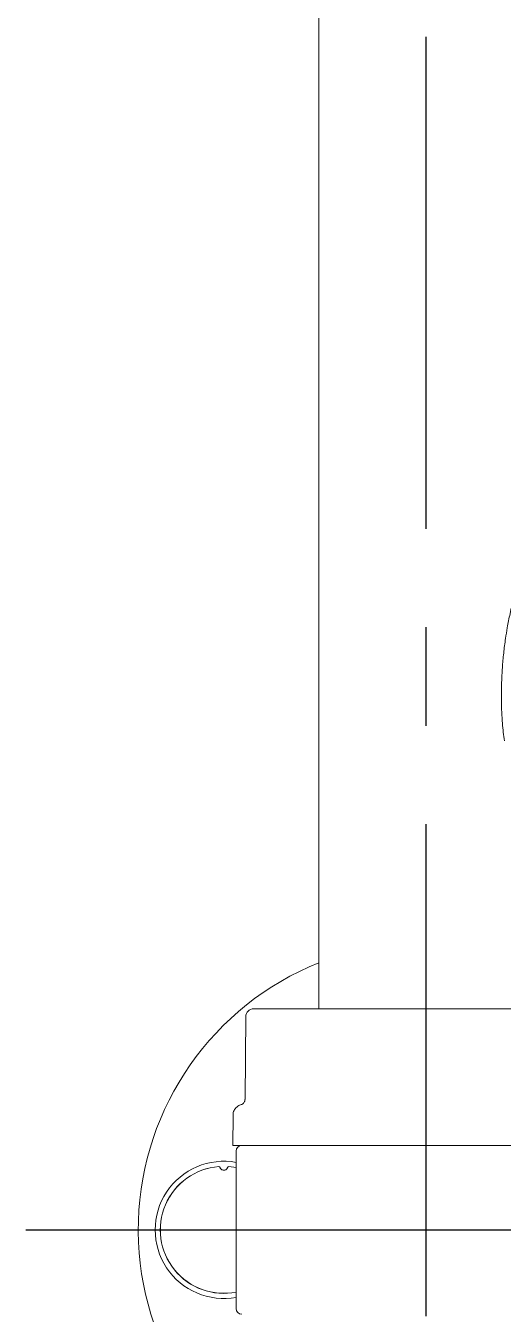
# Model space of a CAD drawing. Extents: x -6207 to -5787, y -4608 to -3937.
# Drawn here: x -6091.05 to -6082.57, y -4198.42 to -4175.52 of the extents above; entities that cross this region are included whole.
import ezdxf

# ---------------------------------------------------------------- set-up
doc = ezdxf.new("R2010")
doc.units = 0
doc.header["$LTSCALE"] = 7
doc.linetypes.add('CENTER', pattern=[2, 1.25, -0.25, 0.25, -0.25])
doc.layers.get('0').update_dxf_attribs({"color": 2, "linetype": 'CONTINUOUS'})

msp = doc.modelspace()

# ---------------------------------------------------------------- linework, layer by layer
at = {"color": 1, "linetype": 'CENTER'}
for p, q in [((-6083.93456, -4324.46112), (-6083.93873, -4072.05082)), ((-6091.05456, -4196.92438), (-6068.81456, -4196.92438))]:
    msp.add_line(p, q, dxfattribs=at)
at = {"color": 7, "linetype": 'Continuous', "lineweight": 15}
for p, q in [((-6085.84456, -4093.31209), (-6085.84456, -4192.99438)), ((-6087.1442, -4193.13316), (-6087.15702, -4194.59525)), ((-6087.00027, -4192.99438), (-6080.93113, -4192.99438)), ((-6087.15696, -4194.59525), (-6087.15702, -4194.59525)), ((-6087.37107, -4194.88602), (-6087.37577, -4195.42439)), ((-6080.49335, -4195.42439), (-6087.37577, -4195.42439)), ((-6087.31456, -4195.52438), (-6087.31456, -4198.32438)), ((-6087.6225, -4195.7997), (-6087.62293, -4195.7982)), ((-6087.60208, -4195.81285), (-6087.60175, -4195.81402)), ((-6087.46737, -4195.81402), (-6087.46704, -4195.81285)), ((-6087.44619, -4195.7982), (-6087.44662, -4195.7997)), ((-6087.31456, -4195.81636), (-6087.44619, -4195.79819))]:
    msp.add_line(p, q, dxfattribs=at)
at = {"color": 8, "linetype": 'Continuous', "lineweight": 15}
for p, q in [((-6087.44662, -4195.7997), (-6087.31456, -4195.81793)), ((-6087.31456, -4195.81637), (-6087.44619, -4195.7982))]:
    msp.add_line(p, q, dxfattribs=at)
at = {"color": 7, "linetype": 'Continuous', "lineweight": 15}
for centre, radius, start, end in [((-6083.93456, -4196.92438), 5.12, 111.903649, 244.55227), ((-6087.00415, -4193.13437), 0.13999, 90.014279, 179.505746), ((-6087.06928, -4194.8126), 0.18291, 129.564852, 138.898369), ((-6087.21456, -4195.52438), 0.1, 90, 180), ((-6087.53456, -4196.92438), 1.12965, 94.486897, 281.230176), ((-6087.62137, -4195.81813), 0.02, 15.302881, 94.486897), ((-6087.62136, -4195.81813), 0.01999, 15.305884, 94.518113), ((-6087.62094, -4195.81964), 0.01999, 16.311816, 94.491687), ((-6087.44818, -4195.81964), 0.01999, 85.508313, 163.688184), ((-6087.44776, -4195.81813), 0.01999, 85.48023, 164.695774), ((-6087.21456, -4198.32438), 0.1, 180, 270)]:
    msp.add_arc(centre, radius, start, end, dxfattribs=at)
at = {"color": 8, "linetype": 'Continuous', "lineweight": 15}
for radius, start, end in [(1.21965, 79.608149, 280.391851), (1.12964, 94.486897, 281.230206), (1.12811, 94.471029, 281.245674)]:
    msp.add_arc((-6087.53456, -4196.92438), radius, start, end, dxfattribs=at)
at = {"color": 7, "linetype": 'Continuous', "lineweight": 15}
for points, knots in [([(-6082.54791, -4188.2316), (-6082.56045, -4188.128), (-6082.58905, -4187.89169), (-6082.60164, -4187.54303), (-6082.59934, -4187.21282), (-6082.58456, -4186.92943), (-6082.56131, -4186.66953), (-6082.5309, -4186.43211), (-6082.493, -4186.19807), (-6082.44512, -4185.95297), (-6082.3727, -4185.64768), (-6082.28744, -4185.35341), (-6082.20042, -4185.09582), (-6082.13265, -4184.91361), (-6082.08905, -4184.80469), (-6082.06959, -4184.75755)], [0, 0, 0, 0, 0.024322468, 0.055480403, 0.081392033, 0.101476667, 0.121813623, 0.142403515, 0.157432012, 0.177236615, 0.200745098, 0.230619706, 0.248529111, 0.263889487, 0.27568575, 0.27568575, 0.27568575, 0.27568575]), ([(-6087.00419, -4192.99438), (-6087.0042, -4192.99438), (-6087.00429, -4192.99438), (-6087.00213, -4192.99438), (-6087.00027, -4192.99438)], [0, 0, 0, 0, 0.134269538, 1, 1, 1, 1]), ([(-6087.20711, -4194.69235), (-6087.20755, -4194.69243), (-6087.22849, -4194.69636), (-6087.26366, -4194.709), (-6087.31551, -4194.74563), (-6087.3538, -4194.79978), (-6087.37316, -4194.85378), (-6087.36961, -4194.88184), (-6087.36904, -4194.88633)], [0.088908116, 0.088908116, 0.088908116, 0.088908116, 0.093260865, 0.300261048, 0.456822219, 0.71869354, 0.954895136, 1, 1, 1, 1]), ([(-6087.18579, -4194.67159), (-6087.18379, -4194.66927), (-6087.17814, -4194.66271), (-6087.16947, -4194.64971), (-6087.16168, -4194.62922), (-6087.15841, -4194.6145), (-6087.15733, -4194.60427), (-6087.15703, -4194.5994), (-6087.15698, -4194.59638), (-6087.15696, -4194.59525)], [0, 0, 0, 0, 0.24132511, 0.6803105, 0.86471672, 0.9513929, 0.97212352, 0.98960421, 1, 1, 1, 1]), ([(-6087.60175, -4195.81402), (-6087.60165, -4195.81438), (-6087.60141, -4195.81521), (-6087.59945, -4195.82114), (-6087.59453, -4195.83131), (-6087.58508, -4195.8439), (-6087.56934, -4195.85634), (-6087.54883, -4195.86422), (-6087.52655, -4195.86502), (-6087.50693, -4195.85962), (-6087.49108, -4195.85013), (-6087.47892, -4195.83787), (-6087.47139, -4195.82541), (-6087.46795, -4195.81613), (-6087.46757, -4195.81473), (-6087.46737, -4195.81402)], [0, 0, 0, 0, 0.06390167, 0.14613794, 0.21987955, 0.29401521, 0.36360197, 0.44913317, 0.53196416, 0.60570874, 0.67084345, 0.73734682, 0.81637154, 0.90618408, 1, 1, 1, 1])]:
    msp.add_open_spline(points, degree=3, knots=knots, dxfattribs=at)

doc.saveas('drawing.dxf')
